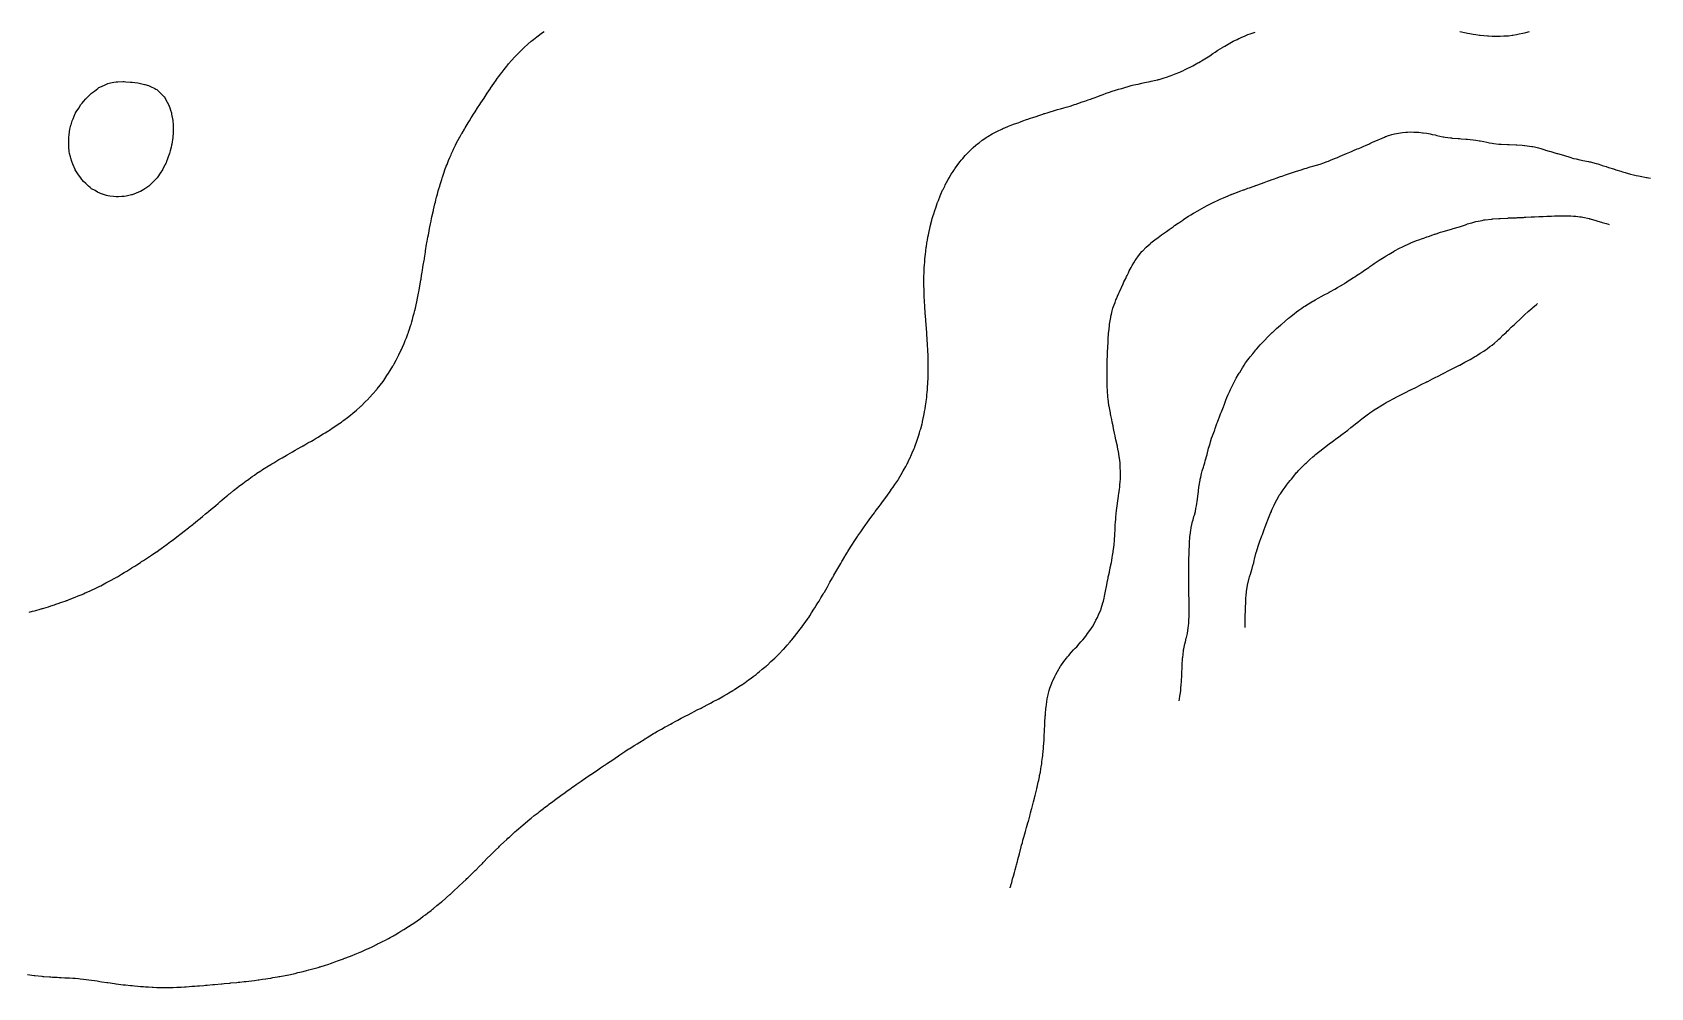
# Model space of a CAD drawing. Extents: x -717078 to -715000, y -984629 to -984000.
# Drawn here: x -716329.8 to -716131, y -984608 to -984490.6 of the extents above; entities that cross this region are included whole.
import ezdxf

# ---------------------------------------------------------------- set-up
doc = ezdxf.new("R2010")
doc.units = 0
doc.layers.add('buffer_B2_0_1_clip', color=7, linetype='Continuous')

msp = doc.modelspace()

# ---------------------------------------------------------------- linework, layer by layer
at = {"layer": 'buffer_B2_0_1_clip'}
for points in [[(-716330.37, -984606.37), (-716329.55, -984606.5), (-716329.51, -984606.51), (-716329.5, -984606.51), (-716329.49, -984606.51), (-716328.6, -984606.6), (-716328.5, -984606.61), (-716328.38, -984606.62), (-716327.67, -984606.67), (-716327.5, -984606.68), (-716327.31, -984606.69), (-716326.72, -984606.72), (-716326.5, -984606.73), (-716326.25, -984606.75), (-716325.77, -984606.77), (-716325.5, -984606.78), (-716325.2, -984606.8), (-716324.82, -984606.82), (-716324.5, -984606.84), (-716324.12, -984606.88), (-716323.9, -984606.9), (-716323.5, -984606.94), (-716322.5, -984607.07), (-716322.13, -984607.13), (-716321.83, -984607.17), (-716321.5, -984607.22), (-716321.26, -984607.26), (-716320.64, -984607.36), (-716320.5, -984607.38), (-716319.68, -984607.5), (-716319.52, -984607.52), (-716319.5, -984607.52), (-716319.47, -984607.53), (-716318.63, -984607.63), (-716318.5, -984607.64), (-716318.34, -984607.66), (-716317.72, -984607.72), (-716317.5, -984607.75), (-716317.23, -984607.77), (-716316.81, -984607.81), (-716316.5, -984607.84), (-716316.13, -984607.87), (-716315.88, -984607.88), (-716315.5, -984607.91), (-716315.06, -984607.94), (-716314.94, -984607.94), (-716314.5, -984607.97), (-716314.02, -984607.98), (-716313.98, -984607.98), (-716313.5, -984607.99), (-716313.01, -984607.99), (-716312.98, -984607.98), (-716312.5, -984607.97), (-716312.05, -984607.95), (-716311.95, -984607.95), (-716311.5, -984607.93), (-716311.1, -984607.9), (-716310.88, -984607.88), (-716310.5, -984607.86), (-716310.17, -984607.83), (-716309.8, -984607.8), (-716309.5, -984607.78), (-716309.24, -984607.76), (-716308.71, -984607.71), (-716308.5, -984607.69), (-716308.32, -984607.68), (-716307.61, -984607.61), (-716307.5, -984607.61), (-716307.4, -984607.6), (-716306.53, -984607.53), (-716306.5, -984607.52), (-716306.48, -984607.52), (-716306.22, -984607.5), (-716305.56, -984607.44), (-716305.5, -984607.43), (-716305.42, -984607.42), (-716304.65, -984607.35), (-716304.5, -984607.33), (-716304.31, -984607.31), (-716303.75, -984607.25), (-716303.5, -984607.22), (-716303.18, -984607.18), (-716302.86, -984607.14), (-716302.5, -984607.1), (-716302.04, -984607.04), (-716301.97, -984607.03), (-716301.5, -984606.96), (-716301.1, -984606.9), (-716300.86, -984606.86), (-716300.5, -984606.81), (-716300.24, -984606.76), (-716299.67, -984606.67), (-716299.5, -984606.64), (-716299.38, -984606.62), (-716298.73, -984606.5), (-716298.54, -984606.46), (-716298.5, -984606.46), (-716297.5, -984606.24), (-716297.15, -984606.15), (-716296.91, -984606.09), (-716296.5, -984605.99), (-716296.11, -984605.89), (-716295.81, -984605.81), (-716295.5, -984605.73), (-716295.32, -984605.68), (-716294.67, -984605.5), (-716294.54, -984605.46), (-716294.5, -984605.45), (-716294.43, -984605.43), (-716293.78, -984605.22), (-716293.5, -984605.13), (-716293.03, -984604.97), (-716292.94, -984604.94), (-716292.5, -984604.79), (-716292.29, -984604.71), (-716291.68, -984604.5), (-716291.55, -984604.45), (-716291.5, -984604.43), (-716291.39, -984604.39), (-716290.83, -984604.17), (-716290.5, -984604.04), (-716290.12, -984603.88), (-716289.71, -984603.71), (-716289.5, -984603.62), (-716289.41, -984603.59), (-716289.21, -984603.5), (-716288.72, -984603.28), (-716288.5, -984603.18), (-716288.04, -984602.96), (-716287.89, -984602.89), (-716287.5, -984602.7), (-716287.37, -984602.63), (-716287.09, -984602.5), (-716286.7, -984602.3), (-716286.5, -984602.19), (-716286.05, -984601.95), (-716285.84, -984601.84), (-716285.5, -984601.66), (-716285.4, -984601.6), (-716285.22, -984601.5), (-716284.77, -984601.23), (-716284.5, -984601.07), (-716284.15, -984600.85), (-716283.59, -984600.5), (-716283.54, -984600.46), (-716283.5, -984600.44), (-716283.32, -984600.32), (-716282.94, -984600.06), (-716282.5, -984599.77), (-716282.12, -984599.5), (-716281.77, -984599.23), (-716281.5, -984599.04), (-716281.2, -984598.8), (-716280.79, -984598.5), (-716280.63, -984598.37), (-716280.5, -984598.26), (-716280.08, -984597.92), (-716279.57, -984597.5), (-716279.53, -984597.47), (-716279.5, -984597.44), (-716279, -984597), (-716278.93, -984596.93), (-716278.5, -984596.55), (-716278.47, -984596.53), (-716278.44, -984596.5), (-716277.95, -984596.05), (-716277.5, -984595.64), (-716277.43, -984595.57), (-716277.34, -984595.5), (-716276.92, -984595.08), (-716276.5, -984594.69), (-716276.4, -984594.6), (-716276.3, -984594.5), (-716275.9, -984594.1), (-716275.5, -984593.71), (-716275.39, -984593.61), (-716275.28, -984593.5), (-716274.89, -984593.11), (-716274.5, -984592.72), (-716274.39, -984592.61), (-716274.27, -984592.5), (-716273.9, -984592.1), (-716273.5, -984591.7), (-716273.4, -984591.6), (-716273.29, -984591.5), (-716272.9, -984591.1), (-716272.5, -984590.72), (-716272.39, -984590.61), (-716272.26, -984590.5), (-716271.88, -984590.12), (-716271.5, -984589.78), (-716271.36, -984589.64), (-716271.19, -984589.5), (-716270.83, -984589.17), (-716270.5, -984588.87), (-716270.31, -984588.69), (-716270.08, -984588.5), (-716269.77, -984588.23), (-716269.5, -984588), (-716269.23, -984587.77), (-716268.91, -984587.5), (-716268.69, -984587.31), (-716268.5, -984587.16), (-716268.14, -984586.86), (-716267.67, -984586.5), (-716267.58, -984586.42), (-716267.5, -984586.36), (-716267.01, -984585.99), (-716266.9, -984585.9), (-716266.5, -984585.6), (-716266.44, -984585.56), (-716266.37, -984585.5), (-716265.87, -984585.13), (-716265.5, -984584.85), (-716265.3, -984584.7), (-716265.02, -984584.5), (-716264.72, -984584.28), (-716264.5, -984584.12), (-716264.14, -984583.86), (-716263.62, -984583.5), (-716263.55, -984583.45), (-716263.5, -984583.41), (-716263.21, -984583.21), (-716262.97, -984583.03), (-716262.5, -984582.71), (-716262.37, -984582.63), (-716262.19, -984582.5), (-716261.78, -984582.22), (-716261.5, -984582.02), (-716261.19, -984581.81), (-716260.73, -984581.5), (-716260.59, -984581.41), (-716260.5, -984581.34), (-716260, -984581), (-716260, -984581), (-716259.5, -984580.67), (-716259.4, -984580.6), (-716259.25, -984580.5), (-716258.8, -984580.2), (-716258.5, -984579.99), (-716258.21, -984579.79), (-716257.77, -984579.5), (-716257.61, -984579.39), (-716257.5, -984579.32), (-716257.01, -984578.99), (-716256.95, -984578.95), (-716256.5, -984578.66), (-716256.4, -984578.6), (-716256.25, -984578.5), (-716255.79, -984578.21), (-716255.5, -984578.02), (-716255.18, -984577.82), (-716254.65, -984577.5), (-716254.56, -984577.44), (-716254.5, -984577.41), (-716254.25, -984577.25), (-716253.94, -984577.06), (-716253.5, -984576.78), (-716253.32, -984576.68), (-716253, -984576.5), (-716252.68, -984576.32), (-716252.5, -984576.22), (-716252.04, -984575.96), (-716251.86, -984575.86), (-716251.5, -984575.67), (-716251.39, -984575.61), (-716251.19, -984575.5), (-716250.75, -984575.25), (-716250.5, -984575.12), (-716250.1, -984574.9), (-716249.69, -984574.69), (-716249.5, -984574.59), (-716249.44, -984574.56), (-716249.32, -984574.5), (-716248.78, -984574.22), (-716248.5, -984574.08), (-716248.12, -984573.88), (-716247.65, -984573.65), (-716247.5, -984573.58), (-716247.45, -984573.55), (-716247.36, -984573.5), (-716246.8, -984573.2), (-716246.5, -984573.04), (-716246.15, -984572.85), (-716245.53, -984572.53), (-716245.5, -984572.51), (-716245.49, -984572.51), (-716245.48, -984572.5), (-716244.86, -984572.14), (-716244.5, -984571.95), (-716244.22, -984571.78), (-716243.76, -984571.5), (-716243.6, -984571.4), (-716243.5, -984571.34), (-716243.03, -984571.03), (-716242.99, -984571.01), (-716242.5, -984570.69), (-716242.39, -984570.61), (-716242.23, -984570.5), (-716241.81, -984570.19), (-716241.5, -984569.97), (-716241.24, -984569.76), (-716240.89, -984569.5), (-716240.67, -984569.33), (-716240.5, -984569.19), (-716240.13, -984568.87), (-716239.67, -984568.5), (-716239.58, -984568.42), (-716239.5, -984568.36), (-716239.06, -984567.94), (-716238.57, -984567.5), (-716238.53, -984567.47), (-716238.5, -984567.44), (-716238.04, -984566.96), (-716237.6, -984566.5), (-716237.55, -984566.45), (-716237.5, -984566.4), (-716237.08, -984565.92), (-716236.71, -984565.5), (-716236.61, -984565.39), (-716236.5, -984565.25), (-716236.17, -984564.83), (-716235.9, -984564.5), (-716235.72, -984564.28), (-716235.5, -984563.99), (-716235.29, -984563.71), (-716235.14, -984563.5), (-716234.87, -984563.13), (-716234.5, -984562.61), (-716234.46, -984562.54), (-716234.43, -984562.5), (-716234.3, -984562.3), (-716234.07, -984561.93), (-716233.78, -984561.5), (-716233.67, -984561.33), (-716233.5, -984561.06), (-716233.29, -984560.71), (-716233.16, -984560.5), (-716232.92, -984560.08), (-716232.66, -984559.66), (-716232.56, -984559.5), (-716232.54, -984559.46), (-716232.5, -984559.39), (-716232.18, -984558.82), (-716232, -984558.5), (-716231.82, -984558.18), (-716231.5, -984557.63), (-716231.45, -984557.55), (-716231.43, -984557.5), (-716231.33, -984557.33), (-716231.1, -984556.9), (-716230.86, -984556.5), (-716230.73, -984556.27), (-716230.5, -984555.9), (-716230.36, -984555.64), (-716230.27, -984555.5), (-716229.99, -984555.01), (-716229.95, -984554.95), (-716229.68, -984554.5), (-716229.61, -984554.39), (-716229.5, -984554.22), (-716229.23, -984553.77), (-716229.05, -984553.5), (-716228.84, -984553.16), (-716228.5, -984552.68), (-716228.43, -984552.57), (-716228.38, -984552.5), (-716228.15, -984552.15), (-716228.03, -984551.97), (-716227.7, -984551.5), (-716227.62, -984551.38), (-716227.5, -984551.22), (-716227.21, -984550.79), (-716226.99, -984550.5), (-716226.79, -984550.21), (-716226.5, -984549.84), (-716226.36, -984549.64), (-716226.25, -984549.5), (-716225.93, -984549.07), (-716225.5, -984548.51), (-716225.5, -984548.5), (-716225.49, -984548.5), (-716225.47, -984548.47), (-716225.08, -984547.92), (-716224.76, -984547.5), (-716224.65, -984547.35), (-716224.5, -984547.15), (-716224.24, -984546.76), (-716224.06, -984546.5), (-716223.83, -984546.17), (-716223.5, -984545.69), (-716223.43, -984545.57), (-716223.39, -984545.5), (-716223.24, -984545.24), (-716223.06, -984544.94), (-716222.81, -984544.5), (-716222.7, -984544.3), (-716222.5, -984543.95), (-716222.35, -984543.65), (-716222.27, -984543.5), (-716222.07, -984543.07), (-716222.02, -984542.98), (-716221.8, -984542.5), (-716221.71, -984542.29), (-716221.5, -984541.82), (-716221.41, -984541.59), (-716221.38, -984541.5), (-716221.31, -984541.31), (-716221.15, -984540.85), (-716221.03, -984540.5), (-716220.9, -984540.1), (-716220.81, -984539.81), (-716220.72, -984539.5), (-716220.67, -984539.33), (-716220.5, -984538.71), (-716220.46, -984538.54), (-716220.45, -984538.5), (-716220.44, -984538.44), (-716220.29, -984537.71), (-716220.25, -984537.5), (-716220.19, -984537.19), (-716220.14, -984536.86), (-716220.08, -984536.5), (-716220.01, -984536.01), (-716220.01, -984535.99), (-716219.94, -984535.5), (-716219.9, -984535.1), (-716219.88, -984534.88), (-716219.84, -984534.5), (-716219.82, -984534.18), (-716219.8, -984533.8), (-716219.78, -984533.5), (-716219.77, -984533.23), (-716219.75, -984532.75), (-716219.74, -984532.5), (-716219.74, -984532.26), (-716219.74, -984531.74), (-716219.74, -984531.5), (-716219.74, -984531.26), (-716219.75, -984530.75), (-716219.76, -984530.5), (-716219.77, -984530.23), (-716219.79, -984529.79), (-716219.8, -984529.5), (-716219.82, -984529.18), (-716219.84, -984528.84), (-716219.86, -984528.5), (-716219.89, -984528.11), (-716219.9, -984527.9), (-716219.93, -984527.5), (-716219.97, -984527.03), (-716219.97, -984526.97), (-716220.01, -984526.5), (-716220.05, -984526.05), (-716220.06, -984525.94), (-716220.09, -984525.5), (-716220.12, -984525.12), (-716220.14, -984524.86), (-716220.17, -984524.5), (-716220.18, -984524.18), (-716220.21, -984523.79), (-716220.22, -984523.5), (-716220.23, -984523.23), (-716220.25, -984522.75), (-716220.26, -984522.5), (-716220.26, -984522.26), (-716220.27, -984521.73), (-716220.27, -984521.5), (-716220.27, -984521.27), (-716220.27, -984520.73), (-716220.27, -984520.5), (-716220.26, -984520.26), (-716220.24, -984519.76), (-716220.23, -984519.5), (-716220.21, -984519.21), (-716220.18, -984518.82), (-716220.16, -984518.5), (-716220.12, -984518.12), (-716220.1, -984517.9), (-716220.06, -984517.5), (-716219.99, -984517.01), (-716219.98, -984516.98), (-716219.91, -984516.5), (-716219.85, -984516.15), (-716219.78, -984515.78), (-716219.73, -984515.5), (-716219.69, -984515.31), (-716219.51, -984514.51), (-716219.51, -984514.5), (-716219.51, -984514.49), (-716219.5, -984514.47), (-716219.3, -984513.7), (-716219.25, -984513.5), (-716219.14, -984513.14), (-716219.08, -984512.92), (-716218.94, -984512.5), (-716218.83, -984512.17), (-716218.64, -984511.64), (-716218.59, -984511.5), (-716218.56, -984511.44), (-716218.5, -984511.28), (-716218.28, -984510.72), (-716218.19, -984510.5), (-716217.98, -984510.02), (-716217.93, -984509.93), (-716217.72, -984509.5), (-716217.65, -984509.35), (-716217.5, -984509.07), (-716217.31, -984508.69), (-716217.19, -984508.5), (-716216.94, -984508.06), (-716216.7, -984507.7), (-716216.57, -984507.5), (-716216.54, -984507.46), (-716216.5, -984507.4), (-716216.13, -984506.87), (-716215.84, -984506.5), (-716215.69, -984506.31), (-716215.5, -984506.1), (-716215.23, -984505.77), (-716214.97, -984505.5), (-716214.74, -984505.26), (-716214.5, -984505.05), (-716214.22, -984504.78), (-716213.9, -984504.5), (-716213.68, -984504.32), (-716213.5, -984504.18), (-716213.12, -984503.88), (-716212.54, -984503.5), (-716212.52, -984503.48), (-716212.5, -984503.47), (-716212.43, -984503.43), (-716211.9, -984503.1), (-716211.5, -984502.88), (-716211.25, -984502.75), (-716210.72, -984502.5), (-716210.57, -984502.43), (-716210.5, -984502.4), (-716210.34, -984502.34), (-716209.87, -984502.13), (-716209.5, -984502), (-716209.14, -984501.86), (-716208.72, -984501.72), (-716208.5, -984501.64), (-716208.4, -984501.6), (-716208.12, -984501.5), (-716207.66, -984501.34), (-716207.5, -984501.29), (-716207.18, -984501.18), (-716206.92, -984501.08), (-716206.5, -984500.94), (-716206.17, -984500.83), (-716205.67, -984500.67), (-716205.5, -984500.61), (-716205.42, -984500.58), (-716205.13, -984500.5), (-716204.65, -984500.35), (-716204.5, -984500.31), (-716204.23, -984500.23), (-716203.88, -984500.12), (-716203.5, -984500.02), (-716203.1, -984499.9), (-716202.82, -984499.82), (-716202.5, -984499.73), (-716202.33, -984499.67), (-716201.78, -984499.5), (-716201.57, -984499.43), (-716201.5, -984499.41), (-716201.36, -984499.36), (-716200.83, -984499.17), (-716200.5, -984499.06), (-716200.09, -984498.91), (-716199.82, -984498.82), (-716199.5, -984498.71), (-716199.35, -984498.65), (-716198.92, -984498.5), (-716198.62, -984498.38), (-716198.5, -984498.34), (-716198.25, -984498.25), (-716197.89, -984498.11), (-716197.5, -984497.98), (-716197.14, -984497.86), (-716196.73, -984497.73), (-716196.5, -984497.66), (-716196.38, -984497.62), (-716195.97, -984497.5), (-716195.61, -984497.39), (-716195.5, -984497.35), (-716195.3, -984497.3), (-716194.83, -984497.17), (-716194.5, -984497.08), (-716194.02, -984496.98), (-716193.97, -984496.97), (-716193.5, -984496.87), (-716193.2, -984496.8), (-716192.71, -984496.71), (-716192.5, -984496.66), (-716192.37, -984496.63), (-716191.78, -984496.5), (-716191.55, -984496.45), (-716191.5, -984496.43), (-716191.4, -984496.4), (-716190.79, -984496.21), (-716190.5, -984496.13), (-716190.04, -984495.96), (-716189.92, -984495.92), (-716189.5, -984495.77), (-716189.31, -984495.69), (-716188.84, -984495.5), (-716188.61, -984495.39), (-716188.5, -984495.35), (-716188.19, -984495.19), (-716187.93, -984495.07), (-716187.5, -984494.85), (-716187.27, -984494.73), (-716186.83, -984494.5), (-716186.62, -984494.38), (-716186.5, -984494.31), (-716186, -984494), (-716186, -984494), (-716185.38, -984493.62), (-716185.18, -984493.5), (-716184.78, -984493.22), (-716184.5, -984493.04), (-716184.17, -984492.83), (-716183.62, -984492.5), (-716183.55, -984492.45), (-716183.5, -984492.42), (-716183.31, -984492.31), (-716182.92, -984492.08), (-716182.5, -984491.84), (-716182.28, -984491.72), (-716181.81, -984491.5), (-716181.61, -984491.39), (-716181.5, -984491.34), (-716181.22, -984491.22), (-716180.92, -984491.08), (-716180.5, -984490.9), (-716180.21, -984490.79), (-716179.58, -984490.58)], [(-716330.15, -984561.85), (-716329.75, -984561.75), (-716329.5, -984561.69), (-716329.35, -984561.65), (-716328.82, -984561.5), (-716328.57, -984561.43), (-716328.5, -984561.41), (-716328.36, -984561.36), (-716327.81, -984561.19), (-716327.5, -984561.09), (-716327.05, -984560.95), (-716326.89, -984560.89), (-716326.5, -984560.76), (-716326.31, -984560.69), (-716325.75, -984560.5), (-716325.57, -984560.43), (-716325.5, -984560.41), (-716325.35, -984560.35), (-716324.85, -984560.15), (-716324.5, -984560.01), (-716324.14, -984559.86), (-716323.67, -984559.67), (-716323.5, -984559.6), (-716323.27, -984559.5), (-716322.74, -984559.26), (-716322.5, -984559.15), (-716322.06, -984558.94), (-716321.83, -984558.83), (-716321.5, -984558.67), (-716321.38, -984558.62), (-716321.15, -984558.5), (-716320.73, -984558.27), (-716320.5, -984558.15), (-716320.08, -984557.92), (-716319.72, -984557.72), (-716319.5, -984557.6), (-716319.44, -984557.56), (-716319.33, -984557.5), (-716318.81, -984557.19), (-716318.5, -984557), (-716318.19, -984556.81), (-716317.68, -984556.5), (-716317.57, -984556.43), (-716317.5, -984556.39), (-716317.2, -984556.2), (-716316.96, -984556.04), (-716316.5, -984555.75), (-716316.35, -984555.65), (-716316.11, -984555.5), (-716315.74, -984555.26), (-716315.5, -984555.1), (-716315.14, -984554.86), (-716314.6, -984554.5), (-716314.54, -984554.46), (-716314.5, -984554.43), (-716314.24, -984554.24), (-716313.96, -984554.04), (-716313.5, -984553.71), (-716313.38, -984553.62), (-716313.21, -984553.5), (-716312.81, -984553.19), (-716312.5, -984552.97), (-716312.23, -984552.77), (-716311.88, -984552.5), (-716311.67, -984552.33), (-716311.5, -984552.2), (-716311.11, -984551.89), (-716310.6, -984551.5), (-716310.54, -984551.46), (-716310.5, -984551.42), (-716310.07, -984551.07), (-716309.99, -984551.01), (-716309.5, -984550.61), (-716309.44, -984550.56), (-716309.37, -984550.5), (-716308.89, -984550.11), (-716308.5, -984549.79), (-716308.34, -984549.66), (-716308.15, -984549.5), (-716307.8, -984549.2), (-716307.5, -984548.94), (-716307.26, -984548.74), (-716306.97, -984548.5), (-716306.72, -984548.28), (-716306.5, -984548.09), (-716306.18, -984547.82), (-716305.78, -984547.5), (-716305.63, -984547.37), (-716305.5, -984547.26), (-716305.08, -984546.92), (-716304.52, -984546.5), (-716304.51, -984546.49), (-716304.5, -984546.49), (-716304.44, -984546.44), (-716303.94, -984546.06), (-716303.5, -984545.73), (-716303.37, -984545.63), (-716303.18, -984545.5), (-716302.79, -984545.21), (-716302.5, -984545.01), (-716302.2, -984544.8), (-716301.73, -984544.5), (-716301.59, -984544.41), (-716301.5, -984544.35), (-716301.08, -984544.08), (-716300.98, -984544.02), (-716300.5, -984543.73), (-716300.36, -984543.64), (-716300.13, -984543.5), (-716299.74, -984543.26), (-716299.5, -984543.12), (-716299.11, -984542.89), (-716298.62, -984542.62), (-716298.5, -984542.55), (-716298.47, -984542.53), (-716298.41, -984542.5), (-716297.84, -984542.16), (-716297.5, -984541.97), (-716297.2, -984541.8), (-716296.66, -984541.5), (-716296.56, -984541.44), (-716296.5, -984541.41), (-716296.29, -984541.29), (-716295.93, -984541.07), (-716295.5, -984540.84), (-716295.29, -984540.71), (-716294.93, -984540.5), (-716294.66, -984540.34), (-716294.5, -984540.25), (-716294.04, -984539.96), (-716293.83, -984539.83), (-716293.5, -984539.63), (-716293.42, -984539.58), (-716293.3, -984539.5), (-716292.82, -984539.18), (-716292.5, -984538.97), (-716292.22, -984538.78), (-716291.82, -984538.5), (-716291.64, -984538.36), (-716291.5, -984538.27), (-716291.07, -984537.93), (-716290.51, -984537.5), (-716290.51, -984537.49), (-716290.5, -984537.49), (-716290.42, -984537.42), (-716289.97, -984537.03), (-716289.5, -984536.62), (-716289.44, -984536.56), (-716289.37, -984536.5), (-716288.93, -984536.07), (-716288.5, -984535.65), (-716288.43, -984535.57), (-716288.36, -984535.5), (-716287.96, -984535.04), (-716287.5, -984534.53), (-716287.49, -984534.51), (-716287.48, -984534.5), (-716287.41, -984534.41), (-716287.05, -984533.95), (-716286.71, -984533.5), (-716286.62, -984533.38), (-716286.5, -984533.21), (-716286.22, -984532.78), (-716286.04, -984532.5), (-716285.83, -984532.17), (-716285.5, -984531.63), (-716285.45, -984531.55), (-716285.42, -984531.5), (-716285.34, -984531.34), (-716285.1, -984530.9), (-716284.89, -984530.5), (-716284.76, -984530.24), (-716284.5, -984529.71), (-716284.43, -984529.57), (-716284.4, -984529.5), (-716284.32, -984529.32), (-716284.13, -984528.87), (-716283.97, -984528.5), (-716283.84, -984528.16), (-716283.65, -984527.65), (-716283.59, -984527.5), (-716283.57, -984527.43), (-716283.5, -984527.23), (-716283.32, -984526.68), (-716283.27, -984526.5), (-716283.18, -984526.18), (-716283.1, -984525.9), (-716282.99, -984525.5), (-716282.89, -984525.11), (-716282.81, -984524.81), (-716282.73, -984524.5), (-716282.69, -984524.31), (-716282.5, -984523.51), (-716282.5, -984523.5), (-716282.5, -984523.5), (-716282.5, -984523.5), (-716282.34, -984522.66), (-716282.31, -984522.5), (-716282.27, -984522.27), (-716282.19, -984521.81), (-716282.13, -984521.5), (-716282.06, -984521.06), (-716282.04, -984520.96), (-716281.97, -984520.5), (-716281.9, -984520.1), (-716281.86, -984519.86), (-716281.8, -984519.5), (-716281.76, -984519.24), (-716281.66, -984518.66), (-716281.63, -984518.5), (-716281.62, -984518.38), (-716281.5, -984517.62), (-716281.48, -984517.52), (-716281.48, -984517.5), (-716281.48, -984517.48), (-716281.35, -984516.65), (-716281.32, -984516.5), (-716281.28, -984516.28), (-716281.2, -984515.8), (-716281.14, -984515.5), (-716281.05, -984515.05), (-716281.04, -984514.96), (-716280.95, -984514.5), (-716280.87, -984514.13), (-716280.8, -984513.8), (-716280.74, -984513.5), (-716280.7, -984513.3), (-716280.52, -984512.52), (-716280.51, -984512.5), (-716280.51, -984512.49), (-716280.5, -984512.44), (-716280.33, -984511.67), (-716280.28, -984511.5), (-716280.21, -984511.21), (-716280.13, -984510.87), (-716280.03, -984510.5), (-716279.92, -984510.08), (-716279.85, -984509.85), (-716279.75, -984509.5), (-716279.69, -984509.31), (-716279.5, -984508.68), (-716279.46, -984508.54), (-716279.44, -984508.5), (-716279.42, -984508.42), (-716279.21, -984507.79), (-716279.1, -984507.5), (-716278.94, -984507.06), (-716278.85, -984506.85), (-716278.72, -984506.5), (-716278.65, -984506.35), (-716278.5, -984506), (-716278.35, -984505.65), (-716278.28, -984505.5), (-716278.1, -984505.1), (-716278.04, -984504.96), (-716277.82, -984504.5), (-716277.71, -984504.29), (-716277.5, -984503.9), (-716277.36, -984503.64), (-716277.29, -984503.5), (-716277.01, -984503.01), (-716277, -984503), (-716276.71, -984502.5), (-716276.63, -984502.37), (-716276.5, -984502.16), (-716276.25, -984501.75), (-716276.1, -984501.5), (-716275.87, -984501.13), (-716275.5, -984500.56), (-716275.48, -984500.52), (-716275.46, -984500.5), (-716275.4, -984500.4), (-716275.09, -984499.91), (-716274.83, -984499.5), (-716274.7, -984499.3), (-716274.5, -984499), (-716274.3, -984498.7), (-716274.17, -984498.5), (-716273.9, -984498.1), (-716273.5, -984497.5), (-716273.5, -984497.5), (-716273.5, -984497.5), (-716273.49, -984497.49), (-716273.1, -984496.9), (-716272.82, -984496.5), (-716272.69, -984496.31), (-716272.5, -984496.06), (-716272.26, -984495.74), (-716272.08, -984495.5), (-716271.83, -984495.17), (-716271.5, -984494.77), (-716271.38, -984494.62), (-716271.28, -984494.5), (-716270.92, -984494.08), (-716270.5, -984493.61), (-716270.45, -984493.55), (-716270.4, -984493.5), (-716269.96, -984493.04), (-716269.5, -984492.6), (-716269.45, -984492.55), (-716269.39, -984492.5), (-716268.92, -984492.08), (-716268.5, -984491.71), (-716268.38, -984491.62), (-716268.24, -984491.5), (-716267.83, -984491.17), (-716267.5, -984490.93), (-716267.26, -984490.74), (-716266.92, -984490.5)], [(-716154.48, -984490.5), (-716153.69, -984490.69), (-716153.5, -984490.73), (-716153.22, -984490.78), (-716152.84, -984490.84), (-716152.5, -984490.9), (-716152.04, -984490.96), (-716151.97, -984490.97), (-716151.5, -984491.02), (-716151.05, -984491.05), (-716150.94, -984491.06), (-716150.5, -984491.09), (-716150.09, -984491.09), (-716149.91, -984491.09), (-716149.5, -984491.09), (-716149.06, -984491.06), (-716148.94, -984491.06), (-716148.5, -984491.03), (-716148.04, -984490.96), (-716147.95, -984490.95), (-716147.5, -984490.88), (-716147.18, -984490.82), (-716146.71, -984490.71), (-716146.5, -984490.67), (-716146.37, -984490.63), (-716145.89, -984490.5)], [(-716314.97, -984509.03), (-716315.45, -984509.5), (-716315.48, -984509.52), (-716315.5, -984509.54), (-716315.61, -984509.61), (-716316.08, -984509.92), (-716316.5, -984510.17), (-716316.73, -984510.27), (-716317.31, -984510.5), (-716317.45, -984510.55), (-716317.5, -984510.57), (-716317.59, -984510.59), (-716318.26, -984510.74), (-716318.5, -984510.78), (-716318.79, -984510.79), (-716319.19, -984510.81), (-716319.5, -984510.83), (-716319.79, -984510.79), (-716320.27, -984510.73), (-716320.5, -984510.7), (-716320.65, -984510.65), (-716321.14, -984510.5), (-716321.41, -984510.41), (-716321.5, -984510.38), (-716321.76, -984510.24), (-716322.07, -984510.07), (-716322.5, -984509.83), (-716322.68, -984509.68), (-716322.89, -984509.5), (-716323.21, -984509.21), (-716323.5, -984508.94), (-716323.7, -984508.7), (-716323.84, -984508.5), (-716324.11, -984508.11), (-716324.5, -984507.52), (-716324.51, -984507.51), (-716324.51, -984507.5), (-716324.52, -984507.48), (-716324.81, -984506.81), (-716324.93, -984506.5), (-716325.06, -984506.06), (-716325.1, -984505.9), (-716325.2, -984505.5), (-716325.24, -984505.24), (-716325.28, -984504.72), (-716325.3, -984504.5), (-716325.31, -984504.31), (-716325.29, -984503.71), (-716325.3, -984503.5), (-716325.27, -984503.27), (-716325.2, -984502.8), (-716325.17, -984502.5), (-716325.04, -984502.04), (-716325.02, -984501.98), (-716324.89, -984501.5), (-716324.77, -984501.23), (-716324.5, -984500.58), (-716324.47, -984500.53), (-716324.46, -984500.5), (-716324.39, -984500.39), (-716324.07, -984499.93), (-716323.81, -984499.5), (-716323.67, -984499.33), (-716323.5, -984499.11), (-716323.2, -984498.8), (-716322.94, -984498.5), (-716322.71, -984498.29), (-716322.5, -984498.08), (-716322.16, -984497.84), (-716321.74, -984497.5), (-716321.6, -984497.4), (-716321.5, -984497.34), (-716321.22, -984497.22), (-716320.91, -984497.09), (-716320.5, -984496.91), (-716320.16, -984496.84), (-716319.76, -984496.76), (-716319.5, -984496.71), (-716319.29, -984496.71), (-716318.68, -984496.68), (-716318.5, -984496.68), (-716318.31, -984496.69), (-716317.73, -984496.73), (-716317.5, -984496.75), (-716317.2, -984496.8), (-716316.84, -984496.84), (-716316.5, -984496.9), (-716316.02, -984497.02), (-716315.96, -984497.04), (-716315.5, -984497.17), (-716315.26, -984497.26), (-716314.74, -984497.5), (-716314.59, -984497.59), (-716314.5, -984497.66), (-716314.06, -984498.06), (-716313.61, -984498.5), (-716313.56, -984498.56), (-716313.5, -984498.66), (-716313.2, -984499.2), (-716313.04, -984499.5), (-716312.9, -984499.9), (-716312.81, -984500.19), (-716312.7, -984500.5), (-716312.67, -984500.67), (-716312.53, -984501.47), (-716312.52, -984501.5), (-716312.52, -984501.52), (-716312.5, -984501.93), (-716312.47, -984502.47), (-716312.47, -984502.5), (-716312.47, -984502.53), (-716312.5, -984503.01), (-716312.53, -984503.47), (-716312.53, -984503.5), (-716312.53, -984503.53), (-716312.66, -984504.34), (-716312.68, -984504.5), (-716312.74, -984504.74), (-716312.84, -984505.16), (-716312.93, -984505.5), (-716313.08, -984505.92), (-716313.17, -984506.17), (-716313.29, -984506.5), (-716313.35, -984506.65), (-716313.5, -984506.95), (-716313.69, -984507.31), (-716313.79, -984507.5), (-716314.07, -984507.93), (-716314.38, -984508.38), (-716314.46, -984508.5), (-716314.48, -984508.52), (-716314.5, -984508.55), (-716314.97, -984509.03)], [(-716209.7, -984595.74), (-716209.68, -984595.68), (-716209.62, -984595.5), (-716209.6, -984595.4), (-716209.5, -984595.08), (-716209.38, -984594.62), (-716209.34, -984594.5), (-716209.28, -984594.28), (-716209.17, -984593.83), (-716209.07, -984593.5), (-716208.95, -984593.05), (-716208.91, -984592.91), (-716208.8, -984592.5), (-716208.74, -984592.26), (-716208.55, -984591.55), (-716208.53, -984591.5), (-716208.53, -984591.47), (-716208.5, -984591.38), (-716208.32, -984590.68), (-716208.28, -984590.5), (-716208.19, -984590.19), (-716208.11, -984589.89), (-716208, -984589.5), (-716207.89, -984589.11), (-716207.81, -984588.81), (-716207.72, -984588.5), (-716207.67, -984588.33), (-716207.5, -984587.75), (-716207.45, -984587.55), (-716207.43, -984587.5), (-716207.41, -984587.41), (-716207.24, -984586.76), (-716207.17, -984586.5), (-716207.05, -984586.05), (-716207.03, -984585.97), (-716206.9, -984585.5), (-716206.82, -984585.18), (-716206.7, -984584.7), (-716206.65, -984584.5), (-716206.62, -984584.38), (-716206.5, -984583.9), (-716206.42, -984583.58), (-716206.41, -984583.5), (-716206.38, -984583.38), (-716206.24, -984582.76), (-716206.18, -984582.5), (-716206.1, -984582.1), (-716206.07, -984581.93), (-716205.98, -984581.5), (-716205.91, -984581.09), (-716205.87, -984580.87), (-716205.81, -984580.5), (-716205.78, -984580.22), (-716205.71, -984579.71), (-716205.69, -984579.5), (-716205.67, -984579.33), (-716205.6, -984578.6), (-716205.6, -984578.5), (-716205.59, -984578.41), (-716205.53, -984577.53), (-716205.53, -984577.5), (-716205.53, -984577.47), (-716205.5, -984577), (-716205.48, -984576.52), (-716205.47, -984576.5), (-716205.47, -984576.47), (-716205.43, -984575.57), (-716205.42, -984575.5), (-716205.42, -984575.42), (-716205.37, -984574.63), (-716205.36, -984574.5), (-716205.35, -984574.35), (-716205.3, -984573.7), (-716205.27, -984573.5), (-716205.24, -984573.24), (-716205.18, -984572.82), (-716205.13, -984572.5), (-716205.03, -984572.03), (-716205.02, -984571.98), (-716204.9, -984571.5), (-716204.8, -984571.2), (-716204.58, -984570.58), (-716204.55, -984570.5), (-716204.54, -984570.46), (-716204.5, -984570.39), (-716204.22, -984569.78), (-716204.09, -984569.5), (-716203.87, -984569.13), (-716203.5, -984568.51), (-716203.5, -984568.5), (-716203.49, -984568.5), (-716203.47, -984568.47), (-716203.08, -984567.92), (-716202.76, -984567.5), (-716202.64, -984567.36), (-716202.5, -984567.2), (-716202.18, -984566.82), (-716201.9, -984566.5), (-716201.7, -984566.3), (-716201.5, -984566.1), (-716201.23, -984565.77), (-716200.99, -984565.5), (-716200.76, -984565.24), (-716200.5, -984564.96), (-716200.31, -984564.69), (-716200.18, -984564.5), (-716199.9, -984564.1), (-716199.5, -984563.54), (-716199.49, -984563.51), (-716199.48, -984563.5), (-716199.46, -984563.46), (-716199.15, -984562.85), (-716198.98, -984562.5), (-716198.83, -984562.17), (-716198.56, -984561.56), (-716198.53, -984561.5), (-716198.52, -984561.48), (-716198.5, -984561.42), (-716198.29, -984560.71), (-716198.23, -984560.5), (-716198.15, -984560.15), (-716198.1, -984559.9), (-716198.01, -984559.5), (-716197.94, -984559.06), (-716197.91, -984558.91), (-716197.83, -984558.5), (-716197.78, -984558.22), (-716197.67, -984557.67), (-716197.64, -984557.5), (-716197.61, -984557.39), (-716197.5, -984556.93), (-716197.43, -984556.57), (-716197.41, -984556.5), (-716197.39, -984556.39), (-716197.25, -984555.75), (-716197.2, -984555.5), (-716197.14, -984555.14), (-716197.1, -984554.9), (-716197.03, -984554.5), (-716196.98, -984554.02), (-716196.97, -984553.97), (-716196.92, -984553.5), (-716196.89, -984553.11), (-716196.87, -984552.87), (-716196.84, -984552.5), (-716196.82, -984552.18), (-716196.79, -984551.79), (-716196.78, -984551.5), (-716196.77, -984551.23), (-716196.73, -984550.73), (-716196.72, -984550.5), (-716196.7, -984550.3), (-716196.65, -984549.65), (-716196.64, -984549.5), (-716196.62, -984549.38), (-716196.51, -984548.51), (-716196.51, -984548.5), (-716196.51, -984548.49), (-716196.5, -984548.45), (-716196.38, -984547.62), (-716196.37, -984547.5), (-716196.34, -984547.34), (-716196.25, -984546.75), (-716196.22, -984546.5), (-716196.2, -984546.2), (-716196.17, -984545.83), (-716196.15, -984545.5), (-716196.14, -984545.14), (-716196.14, -984544.86), (-716196.14, -984544.5), (-716196.16, -984544.16), (-716196.18, -984543.82), (-716196.19, -984543.5), (-716196.23, -984543.23), (-716196.3, -984542.7), (-716196.32, -984542.5), (-716196.35, -984542.35), (-716196.5, -984541.57), (-716196.51, -984541.51), (-716196.52, -984541.5), (-716196.52, -984541.48), (-716196.7, -984540.7), (-716196.74, -984540.5), (-716196.81, -984540.19), (-716196.87, -984539.87), (-716196.94, -984539.5), (-716197.03, -984539.03), (-716197.05, -984538.95), (-716197.14, -984538.5), (-716197.2, -984538.2), (-716197.32, -984537.68), (-716197.36, -984537.5), (-716197.38, -984537.38), (-716197.5, -984536.74), (-716197.54, -984536.54), (-716197.55, -984536.5), (-716197.56, -984536.44), (-716197.66, -984535.66), (-716197.68, -984535.5), (-716197.69, -984535.31), (-716197.74, -984534.74), (-716197.75, -984534.5), (-716197.76, -984534.24), (-716197.77, -984533.77), (-716197.78, -984533.5), (-716197.78, -984532.5), (-716197.78, -984532.22), (-716197.78, -984531.78), (-716197.77, -984531.5), (-716197.77, -984531.23), (-716197.76, -984530.76), (-716197.75, -984530.5), (-716197.74, -984530.26), (-716197.72, -984529.72), (-716197.71, -984529.5), (-716197.71, -984529.29), (-716197.67, -984528.67), (-716197.66, -984528.5), (-716197.65, -984528.35), (-716197.59, -984527.59), (-716197.59, -984527.5), (-716197.58, -984527.42), (-716197.5, -984526.69), (-716197.48, -984526.52), (-716197.48, -984526.5), (-716197.47, -984526.47), (-716197.34, -984525.66), (-716197.31, -984525.5), (-716197.25, -984525.25), (-716197.15, -984524.85), (-716197.06, -984524.5), (-716196.91, -984524.09), (-716196.81, -984523.81), (-716196.69, -984523.5), (-716196.64, -984523.36), (-716196.5, -984523.05), (-716196.34, -984522.66), (-716196.26, -984522.5), (-716196.07, -984522.07), (-716196.03, -984521.97), (-716195.81, -984521.5), (-716195.71, -984521.29), (-716195.5, -984520.85), (-716195.39, -984520.61), (-716195.33, -984520.5), (-716195.17, -984520.17), (-716195.06, -984519.94), (-716194.83, -984519.5), (-716194.72, -984519.28), (-716194.5, -984518.92), (-716194.34, -984518.66), (-716194.23, -984518.5), (-716193.93, -984518.07), (-716193.5, -984517.55), (-716193.48, -984517.52), (-716193.45, -984517.5), (-716192.98, -984517.02), (-716192.5, -984516.59), (-716192.45, -984516.55), (-716192.39, -984516.5), (-716191.9, -984516.1), (-716191.5, -984515.82), (-716191.32, -984515.68), (-716191.08, -984515.5), (-716190.74, -984515.26), (-716190.5, -984515.09), (-716190.16, -984514.84), (-716189.68, -984514.5), (-716189.58, -984514.42), (-716189.5, -984514.37), (-716189.06, -984514.06), (-716188.99, -984514.01), (-716188.5, -984513.68), (-716188.39, -984513.61), (-716188.23, -984513.5), (-716187.79, -984513.21), (-716187.5, -984513.04), (-716187.16, -984512.84), (-716186.57, -984512.5), (-716186.52, -984512.48), (-716186.5, -984512.46), (-716186.42, -984512.42), (-716185.88, -984512.12), (-716185.5, -984511.91), (-716185.23, -984511.77), (-716184.69, -984511.5), (-716184.56, -984511.44), (-716184.5, -984511.41), (-716184.32, -984511.32), (-716183.89, -984511.11), (-716183.5, -984510.94), (-716183.19, -984510.81), (-716182.54, -984510.54), (-716182.5, -984510.53), (-716182.48, -984510.52), (-716182.43, -984510.5), (-716181.76, -984510.24), (-716181.5, -984510.15), (-716181.02, -984509.98), (-716180.95, -984509.95), (-716180.5, -984509.78), (-716180.29, -984509.71), (-716179.7, -984509.5), (-716179.55, -984509.45), (-716179.5, -984509.43), (-716179.39, -984509.39), (-716178.82, -984509.18), (-716178.5, -984509.08), (-716178.08, -984508.92), (-716177.83, -984508.83), (-716177.5, -984508.71), (-716177.34, -984508.66), (-716176.9, -984508.5), (-716176.61, -984508.39), (-716176.5, -984508.35), (-716176.28, -984508.28), (-716175.87, -984508.13), (-716175.5, -984508.01), (-716175.12, -984507.88), (-716174.76, -984507.76), (-716174.5, -984507.67), (-716174.37, -984507.63), (-716173.94, -984507.5), (-716173.61, -984507.39), (-716173.5, -984507.36), (-716173.31, -984507.31), (-716172.84, -984507.16), (-716172.5, -984507.07), (-716172.06, -984506.94), (-716171.89, -984506.89), (-716171.5, -984506.78), (-716171.3, -984506.7), (-716170.75, -984506.5), (-716170.57, -984506.43), (-716170.5, -984506.4), (-716170.33, -984506.33), (-716169.87, -984506.13), (-716169.5, -984505.98), (-716169.16, -984505.84), (-716168.6, -984505.6), (-716168.5, -984505.56), (-716168.46, -984505.54), (-716168.36, -984505.5), (-716167.76, -984505.24), (-716167.5, -984505.13), (-716167.05, -984504.95), (-716166.88, -984504.88), (-716166.5, -984504.73), (-716166.34, -984504.66), (-716165.98, -984504.5), (-716165.65, -984504.35), (-716165.5, -984504.28), (-716165.09, -984504.09), (-716164.97, -984504.03), (-716164.5, -984503.82), (-716164.27, -984503.73), (-716163.73, -984503.5), (-716163.57, -984503.43), (-716163.5, -984503.4), (-716163.35, -984503.35), (-716162.82, -984503.18), (-716162.5, -984503.08), (-716162, -984503), (-716162, -984503), (-716161.5, -984502.92), (-716161.11, -984502.89), (-716160.88, -984502.88), (-716160.5, -984502.86), (-716160.13, -984502.87), (-716159.88, -984502.88), (-716159.5, -984502.89), (-716159.05, -984502.95), (-716158.96, -984502.96), (-716158.5, -984503.02), (-716158.11, -984503.11), (-716157.84, -984503.16), (-716157.5, -984503.23), (-716157.29, -984503.29), (-716156.55, -984503.45), (-716156.5, -984503.47), (-716156.47, -984503.47), (-716156.27, -984503.5), (-716155.59, -984503.59), (-716155.5, -984503.6), (-716155.39, -984503.61), (-716154.67, -984503.67), (-716154.5, -984503.68), (-716154.3, -984503.7), (-716153.74, -984503.74), (-716153.5, -984503.75), (-716153.21, -984503.79), (-716152.83, -984503.83), (-716152.5, -984503.87), (-716152.05, -984503.95), (-716151.96, -984503.96), (-716151.5, -984504.04), (-716151.13, -984504.13), (-716150.82, -984504.18), (-716150.5, -984504.25), (-716150.28, -984504.28), (-716149.66, -984504.34), (-716149.5, -984504.36), (-716149.37, -984504.37), (-716148.59, -984504.41), (-716148.5, -984504.42), (-716148.42, -984504.42), (-716147.55, -984504.45), (-716147.5, -984504.46), (-716147.46, -984504.46), (-716146.82, -984504.5), (-716146.52, -984504.52), (-716146.5, -984504.52), (-716146.48, -984504.52), (-716145.63, -984504.63), (-716145.5, -984504.65), (-716145.3, -984504.7), (-716144.81, -984504.81), (-716144.5, -984504.89), (-716144.04, -984505.04), (-716143.92, -984505.08), (-716143.5, -984505.21), (-716143.28, -984505.28), (-716142.55, -984505.5), (-716142.51, -984505.51), (-716142.5, -984505.51), (-716142.48, -984505.52), (-716141.73, -984505.73), (-716141.5, -984505.8), (-716141.07, -984505.93), (-716140.96, -984505.96), (-716140.5, -984506.1), (-716140.17, -984506.17), (-716139.73, -984506.27), (-716139.5, -984506.32), (-716139.35, -984506.35), (-716138.67, -984506.5), (-716138.53, -984506.53), (-716138.5, -984506.54), (-716138.45, -984506.55), (-716137.73, -984506.73), (-716137.5, -984506.79), (-716137.06, -984506.94), (-716136.97, -984506.97), (-716136.5, -984507.12), (-716136.21, -984507.21), (-716135.6, -984507.4), (-716135.5, -984507.43), (-716135.45, -984507.45), (-716135.29, -984507.5), (-716134.68, -984507.68), (-716134.5, -984507.74), (-716134.16, -984507.84), (-716133.92, -984507.92), (-716133.5, -984508.05), (-716133.12, -984508.12), (-716132.8, -984508.2), (-716132.5, -984508.27), (-716132.3, -984508.3), (-716131.55, -984508.45), (-716131.5, -984508.46), (-716131.46, -984508.46), (-716131.3, -984508.5), (-716131.03, -984508.55)], [(-716188.94, -984572.74), (-716188.88, -984572.5), (-716188.83, -984572.17), (-716188.78, -984571.78), (-716188.74, -984571.5), (-716188.72, -984571.28), (-716188.67, -984570.67), (-716188.66, -984570.5), (-716188.66, -984570.34), (-716188.62, -984569.62), (-716188.62, -984569.5), (-716188.62, -984569.38), (-716188.58, -984568.58), (-716188.58, -984568.5), (-716188.58, -984568.42), (-716188.51, -984567.51), (-716188.51, -984567.5), (-716188.51, -984567.49), (-716188.5, -984567.43), (-716188.4, -984566.6), (-716188.38, -984566.5), (-716188.35, -984566.35), (-716188.23, -984565.77), (-716188.17, -984565.5), (-716188.06, -984565.06), (-716188.03, -984564.97), (-716187.92, -984564.5), (-716187.87, -984564.13), (-716187.83, -984563.83), (-716187.78, -984563.5), (-716187.76, -984563.24), (-716187.74, -984562.74), (-716187.72, -984562.5), (-716187.72, -984562.28), (-716187.71, -984561.71), (-716187.71, -984561.5), (-716187.71, -984561.29), (-716187.72, -984560.72), (-716187.72, -984560.5), (-716187.72, -984560.28), (-716187.73, -984559.73), (-716187.74, -984559.5), (-716187.74, -984559.26), (-716187.74, -984558.74), (-716187.75, -984558.5), (-716187.75, -984558.25), (-716187.75, -984557.75), (-716187.75, -984557.5), (-716187.75, -984557.25), (-716187.75, -984556.75), (-716187.75, -984556.5), (-716187.74, -984556.26), (-716187.74, -984555.74), (-716187.74, -984555.5), (-716187.73, -984555.27), (-716187.72, -984554.72), (-716187.72, -984554.5), (-716187.71, -984554.29), (-716187.68, -984553.68), (-716187.68, -984553.5), (-716187.67, -984553.33), (-716187.61, -984552.61), (-716187.6, -984552.5), (-716187.59, -984552.41), (-716187.5, -984551.79), (-716187.46, -984551.54), (-716187.46, -984551.5), (-716187.44, -984551.44), (-716187.28, -984550.72), (-716187.22, -984550.5), (-716187.11, -984550.11), (-716187.06, -984549.94), (-716186.94, -984549.5), (-716186.87, -984549.13), (-716186.8, -984548.8), (-716186.75, -984548.5), (-716186.72, -984548.28), (-716186.63, -984547.63), (-716186.62, -984547.5), (-716186.61, -984547.39), (-716186.5, -984546.52), (-716186.5, -984546.5), (-716186.5, -984546.5), (-716186.5, -984546.5), (-716186.36, -984545.64), (-716186.34, -984545.5), (-716186.28, -984545.28), (-716186.17, -984544.83), (-716186.09, -984544.5), (-716185.95, -984544.05), (-716185.9, -984543.9), (-716185.77, -984543.5), (-716185.72, -984543.28), (-716185.5, -984542.5), (-716185.5, -984542.5), (-716185.5, -984542.5), (-716185.5, -984542.49), (-716185.31, -984541.69), (-716185.25, -984541.5), (-716185.14, -984541.14), (-716185.08, -984540.92), (-716184.94, -984540.5), (-716184.82, -984540.18), (-716184.6, -984539.6), (-716184.57, -984539.5), (-716184.55, -984539.45), (-716184.5, -984539.31), (-716184.3, -984538.7), (-716184.22, -984538.5), (-716184.07, -984538.07), (-716184.03, -984537.97), (-716183.85, -984537.5), (-716183.75, -984537.25), (-716183.5, -984536.64), (-716183.46, -984536.54), (-716183.45, -984536.5), (-716183.41, -984536.41), (-716183.19, -984535.81), (-716183.07, -984535.5), (-716182.9, -984535.1), (-716182.72, -984534.72), (-716182.62, -984534.5), (-716182.58, -984534.42), (-716182.5, -984534.26), (-716182.25, -984533.75), (-716182.12, -984533.5), (-716181.91, -984533.09), (-716181.63, -984532.63), (-716181.56, -984532.5), (-716181.54, -984532.46), (-716181.5, -984532.4), (-716181.16, -984531.84), (-716180.93, -984531.5), (-716180.77, -984531.23), (-716180.5, -984530.87), (-716180.34, -984530.66), (-716180.22, -984530.5), (-716179.9, -984530.1), (-716179.5, -984529.64), (-716179.44, -984529.56), (-716179.38, -984529.5), (-716178.97, -984529.03), (-716178.5, -984528.53), (-716178.48, -984528.52), (-716178.47, -984528.5), (-716178.05, -984528.05), (-716178, -984528), (-716177.9, -984527.9), (-716177.5, -984527.51), (-716177.49, -984527.51), (-716177.48, -984527.5), (-716176.98, -984527.02), (-716176.5, -984526.6), (-716176.45, -984526.55), (-716176.38, -984526.5), (-716175.91, -984526.09), (-716175.5, -984525.75), (-716175.36, -984525.64), (-716175.19, -984525.5), (-716174.81, -984525.19), (-716174.5, -984524.95), (-716174.24, -984524.76), (-716173.86, -984524.5), (-716173.65, -984524.35), (-716173.5, -984524.26), (-716173.04, -984523.96), (-716172.86, -984523.86), (-716172.5, -984523.65), (-716172.41, -984523.59), (-716172.24, -984523.5), (-716171.77, -984523.23), (-716171.5, -984523.09), (-716171.12, -984522.88), (-716170.61, -984522.61), (-716170.5, -984522.55), (-716170.47, -984522.53), (-716170.41, -984522.5), (-716169.83, -984522.17), (-716169.5, -984521.99), (-716169.19, -984521.81), (-716168.68, -984521.5), (-716168.57, -984521.43), (-716168.5, -984521.39), (-716168.17, -984521.17), (-716167.96, -984521.04), (-716167.5, -984520.73), (-716167.36, -984520.64), (-716167.14, -984520.5), (-716166.76, -984520.24), (-716166.5, -984520.07), (-716166.16, -984519.84), (-716165.65, -984519.5), (-716165.56, -984519.44), (-716165.5, -984519.4), (-716165.16, -984519.16), (-716164.97, -984519.03), (-716164.5, -984518.71), (-716164.37, -984518.63), (-716164.17, -984518.5), (-716163.77, -984518.23), (-716163.5, -984518.07), (-716163.14, -984517.86), (-716162.52, -984517.5), (-716162.51, -984517.49), (-716162.5, -984517.49), (-716162.48, -984517.48), (-716161.85, -984517.15), (-716161.5, -984516.97), (-716161.18, -984516.82), (-716160.51, -984516.51), (-716160.5, -984516.5), (-716160.5, -984516.5), (-716160.49, -984516.5), (-716159.79, -984516.21), (-716159.5, -984516.1), (-716159.06, -984515.94), (-716158.89, -984515.89), (-716158.5, -984515.76), (-716158.31, -984515.69), (-716157.77, -984515.5), (-716157.57, -984515.43), (-716157.5, -984515.41), (-716157.36, -984515.36), (-716156.82, -984515.18), (-716156.5, -984515.09), (-716156.04, -984514.96), (-716155.92, -984514.92), (-716155.5, -984514.81), (-716155.27, -984514.73), (-716154.51, -984514.51), (-716154.5, -984514.5), (-716154.5, -984514.5), (-716154.49, -984514.5), (-716153.75, -984514.25), (-716153.5, -984514.16), (-716153.01, -984514.01), (-716152.99, -984514.01), (-716152.5, -984513.87), (-716152.2, -984513.8), (-716151.72, -984513.72), (-716151.5, -984513.67), (-716151.35, -984513.65), (-716150.57, -984513.57), (-716150.5, -984513.56), (-716150.45, -984513.55), (-716149.69, -984513.5), (-716149.51, -984513.49), (-716149.5, -984513.49), (-716149.49, -984513.49), (-716148.56, -984513.44), (-716148.5, -984513.43), (-716148.43, -984513.43), (-716147.61, -984513.39), (-716147.5, -984513.39), (-716147.38, -984513.38), (-716146.65, -984513.35), (-716146.5, -984513.34), (-716146.34, -984513.34), (-716145.7, -984513.3), (-716145.5, -984513.3), (-716145.29, -984513.29), (-716144.74, -984513.26), (-716144.5, -984513.25), (-716144.24, -984513.24), (-716143.79, -984513.21), (-716143.5, -984513.2), (-716143.19, -984513.19), (-716142.83, -984513.17), (-716142.5, -984513.16), (-716142.16, -984513.16), (-716141.85, -984513.15), (-716141.5, -984513.15), (-716141.16, -984513.16), (-716140.83, -984513.17), (-716140.5, -984513.19), (-716140.22, -984513.22), (-716139.72, -984513.28), (-716139.5, -984513.3), (-716139.34, -984513.34), (-716138.59, -984513.5), (-716138.52, -984513.52), (-716138.5, -984513.52), (-716138.47, -984513.53), (-716137.75, -984513.75), (-716137.5, -984513.82), (-716137.05, -984513.95), (-716136.97, -984513.97), (-716136.5, -984514.11), (-716136.2, -984514.2), (-716136.14, -984514.22)], [(-716180.84, -984563.76), (-716180.84, -984563.5), (-716180.83, -984563.17), (-716180.82, -984562.82), (-716180.81, -984562.5), (-716180.81, -984562.19), (-716180.8, -984561.8), (-716180.79, -984561.5), (-716180.78, -984561.22), (-716180.76, -984560.76), (-716180.75, -984560.5), (-716180.74, -984560.26), (-716180.69, -984559.69), (-716180.68, -984559.5), (-716180.66, -984559.34), (-716180.54, -984558.54), (-716180.53, -984558.5), (-716180.53, -984558.47), (-716180.5, -984558.36), (-716180.33, -984557.67), (-716180.29, -984557.5), (-716180.19, -984557.19), (-716180.1, -984556.9), (-716179.97, -984556.5), (-716179.88, -984556.12), (-716179.78, -984555.78), (-716179.71, -984555.5), (-716179.67, -984555.33), (-716179.5, -984554.66), (-716179.47, -984554.53), (-716179.46, -984554.5), (-716179.44, -984554.44), (-716179.23, -984553.77), (-716179.14, -984553.5), (-716178.97, -984553.03), (-716178.93, -984552.93), (-716178.77, -984552.5), (-716178.7, -984552.3), (-716178.5, -984551.71), (-716178.44, -984551.56), (-716178.42, -984551.5), (-716178.37, -984551.37), (-716178.17, -984550.83), (-716178.04, -984550.5), (-716177.88, -984550.12), (-716177.7, -984549.7), (-716177.61, -984549.5), (-716177.58, -984549.42), (-716177.5, -984549.21), (-716177.28, -984548.72), (-716177.18, -984548.5), (-716176.95, -984548.05), (-716176.79, -984547.79), (-716176.63, -984547.5), (-716176.58, -984547.42), (-716176.5, -984547.31), (-716176.17, -984546.83), (-716175.92, -984546.5), (-716175.74, -984546.26), (-716175.5, -984545.93), (-716175.31, -984545.69), (-716175.15, -984545.5), (-716174.86, -984545.14), (-716174.5, -984544.71), (-716174.4, -984544.6), (-716174.3, -984544.5), (-716173.91, -984544.09), (-716173.5, -984543.68), (-716173.41, -984543.59), (-716173.3, -984543.5), (-716172.89, -984543.11), (-716172.5, -984542.77), (-716172.36, -984542.64), (-716172.17, -984542.5), (-716171.81, -984542.19), (-716171.5, -984541.94), (-716171.25, -984541.75), (-716170.92, -984541.5), (-716170.68, -984541.32), (-716170.5, -984541.18), (-716170.11, -984540.89), (-716169.56, -984540.5), (-716169.52, -984540.48), (-716169.5, -984540.46), (-716169.32, -984540.32), (-716168.96, -984540.04), (-716168.5, -984539.7), (-716168.38, -984539.62), (-716168.23, -984539.5), (-716167.83, -984539.17), (-716167.5, -984538.91), (-716167.27, -984538.73), (-716166.97, -984538.5), (-716166.71, -984538.29), (-716166.5, -984538.12), (-716166.15, -984537.85), (-716165.66, -984537.5), (-716165.57, -984537.43), (-716165.5, -984537.38), (-716165.13, -984537.13), (-716164.98, -984537.02), (-716164.5, -984536.71), (-716164.37, -984536.63), (-716164.15, -984536.5), (-716163.74, -984536.26), (-716163.5, -984536.11), (-716163.11, -984535.89), (-716162.66, -984535.66), (-716162.5, -984535.57), (-716162.45, -984535.55), (-716162.36, -984535.5), (-716161.8, -984535.2), (-716161.13, -984534.87), (-716160.6, -984534.6), (-716160.5, -984534.55), (-716160.47, -984534.53), (-716160.4, -984534.5), (-716159.8, -984534.2), (-716159.5, -984534.05), (-716159.14, -984533.86), (-716158.6, -984533.6), (-716158.5, -984533.55), (-716158.47, -984533.53), (-716158.4, -984533.5), (-716157.8, -984533.2), (-716157.5, -984533.04), (-716157.14, -984532.86), (-716156.58, -984532.58), (-716156.5, -984532.54), (-716156.47, -984532.53), (-716156.43, -984532.5), (-716155.82, -984532.18), (-716155.5, -984532.02), (-716155.16, -984531.84), (-716154.52, -984531.52), (-716154.5, -984531.51), (-716154.49, -984531.51), (-716154.48, -984531.5), (-716153.85, -984531.15), (-716153.5, -984530.97), (-716153.2, -984530.8), (-716152.66, -984530.5), (-716152.56, -984530.44), (-716152.5, -984530.41), (-716152.25, -984530.25), (-716151.95, -984530.05), (-716151.5, -984529.78), (-716151.34, -984529.66), (-716151.12, -984529.5), (-716150.77, -984529.23), (-716150.5, -984529.05), (-716150.21, -984528.79), (-716149.85, -984528.5), (-716149.67, -984528.33), (-716149.5, -984528.19), (-716149.16, -984527.84), (-716148.79, -984527.5), (-716148.65, -984527.35), (-716148.5, -984527.23), (-716148.14, -984526.86), (-716147.75, -984526.5), (-716147.62, -984526.38), (-716147.5, -984526.27), (-716147.11, -984525.89), (-716146.69, -984525.5), (-716146.59, -984525.41), (-716146.5, -984525.32), (-716146.08, -984524.92), (-716145.59, -984524.5), (-716145.54, -984524.46), (-716145.5, -984524.43), (-716145.06, -984524.06), (-716145, -984524), (-716144.92, -984523.95)]]:
    msp.add_lwpolyline(points, dxfattribs=at)

doc.saveas('drawing.dxf')
